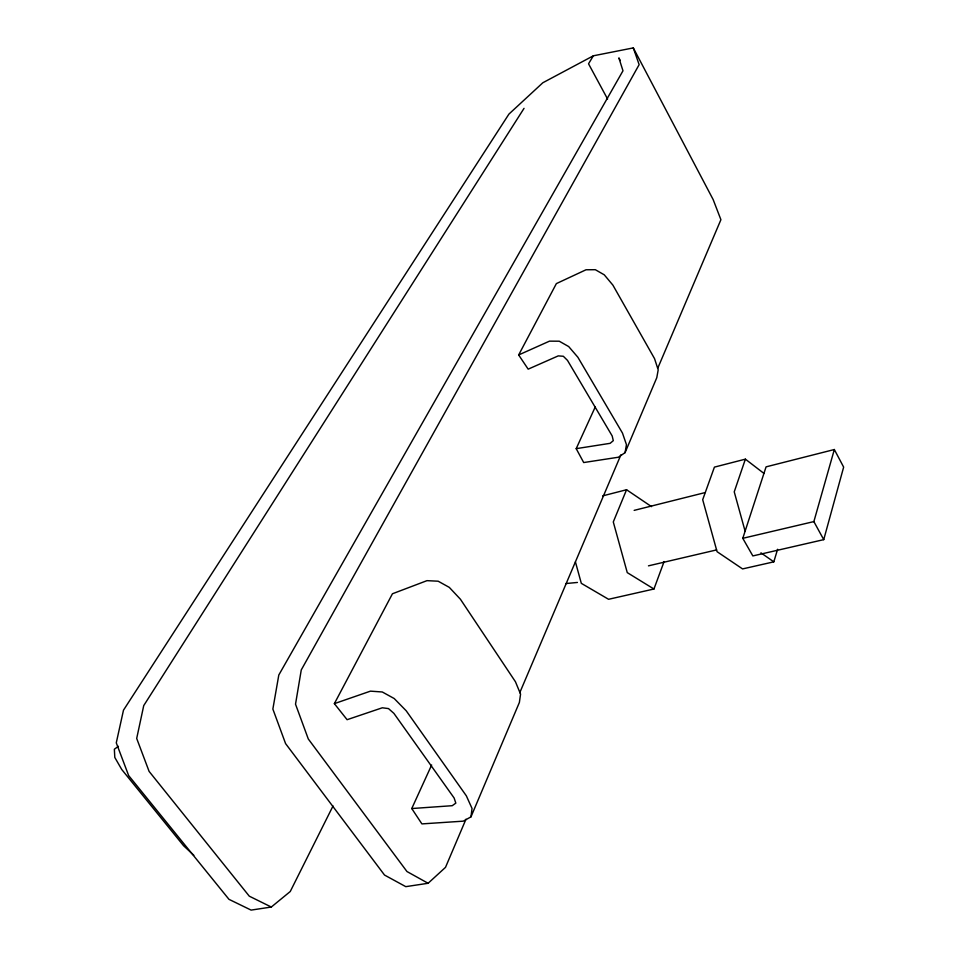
<?xml version="1.0" encoding="UTF-8"?>
<svg xmlns="http://www.w3.org/2000/svg" width="958" height="958" viewBox="0 0 958 958"><rect width="100%" height="100%" fill="white"/><g stroke="black" fill="none" stroke-linecap="round" stroke-linejoin="round"><path stroke-width="1.44" d="M411.76 808.54L421.903 823.904L463.265 821.162L470.977 816.851L472.031 808.456L466.342 795.835L406.228 710.812L394.193 698.526L382.278 691.975L370.447 691.149L334.366 703.639L347.107 719.697L382.326 707.782L388.505 708.597L393.894 713.363L454.116 797.99L455.828 803.127L452.224 805.702L411.76 808.54L431.651 765.011M625.071 452.643L626.448 444.644L622.484 433.1L577.878 357.262L568.693 346.568L559.244 341.204L549.509 341.144L518.661 354.951L528.169 369.153L558.251 355.885L563.328 356.268L567.483 360.376L612.174 435.926L613.3 440.668L610.138 443.326L576.201 448.655L583.697 462.546L618.389 457.229L625.071 452.643L656.781 377.703L658.194 369.86L654.542 358.627L612.892 285.125L604.27 274.826L595.325 269.701L586.021 269.773L556.37 283.604L518.661 354.951M823.736 539.641L843.651 467.121L834.334 449.53L766.077 466.857L742.785 538.312L752.844 555.927L823.736 539.641L813.869 521.595L834.334 449.53M763.945 473.42L745.384 459.157L714.417 467.121L702.693 499.693L717.063 551.688L742.57 568.92L773.813 561.843L777.597 549.281M745.384 459.157L734.235 491.849L745.108 531.187M575.423 561.915L581.314 583.338L608.569 599.289L653.943 589.014L664.098 561.556M651.524 506.626L626.556 489.742L613.288 521.954L627.262 572.621L653.943 589.014M470.977 816.851L519.38 702.454L520.565 694.119L515.452 681.761L460.403 599.217L449.302 587.386L438.165 581.207L426.981 580.656L392.445 593.768L334.366 703.639M465.971 819.222L445.506 867.349L428.106 883.276L405.785 886.653L384.517 875.049L285.58 743.6L272.862 709.064L278.802 675.019L622.987 70.784L618.868 57.899L620.269 60.534M519.763 692.718L620.916 454.834M657.763 368.207L720.907 219.705L713.147 199.563L633.298 47.9L593.349 55.803L542.827 82.759L508.938 114.086L123.486 710.177L116.277 742.845L128.647 775.561L228.974 899.334L251.104 910.1L271.306 907.034L290.25 891.515L333.025 805.977M576.201 448.655L595.313 406.815M593.349 55.803L588.535 63.791L607.588 99.045M524.038 108.35L143.736 705.591L136.695 738.438L149.101 771.394L249.284 896.173L271.306 907.034M118.421 746.306L114.349 749.228L114.804 757.443L121.738 769.49L183.589 845.734L193.815 855.266M602.666 495.885L626.556 489.742M634.16 510.375L704.944 492.628M742.785 538.312L813.869 521.595M648.47 565.843L716.596 549.916M566.07 583.53L577.423 582.452M428.106 883.276L406.97 871.54L308.284 738.965L295.519 704.178L301.267 669.929L639.142 64.641L633.298 47.9M760.951 552.838L773.813 561.843"/></g></svg>
